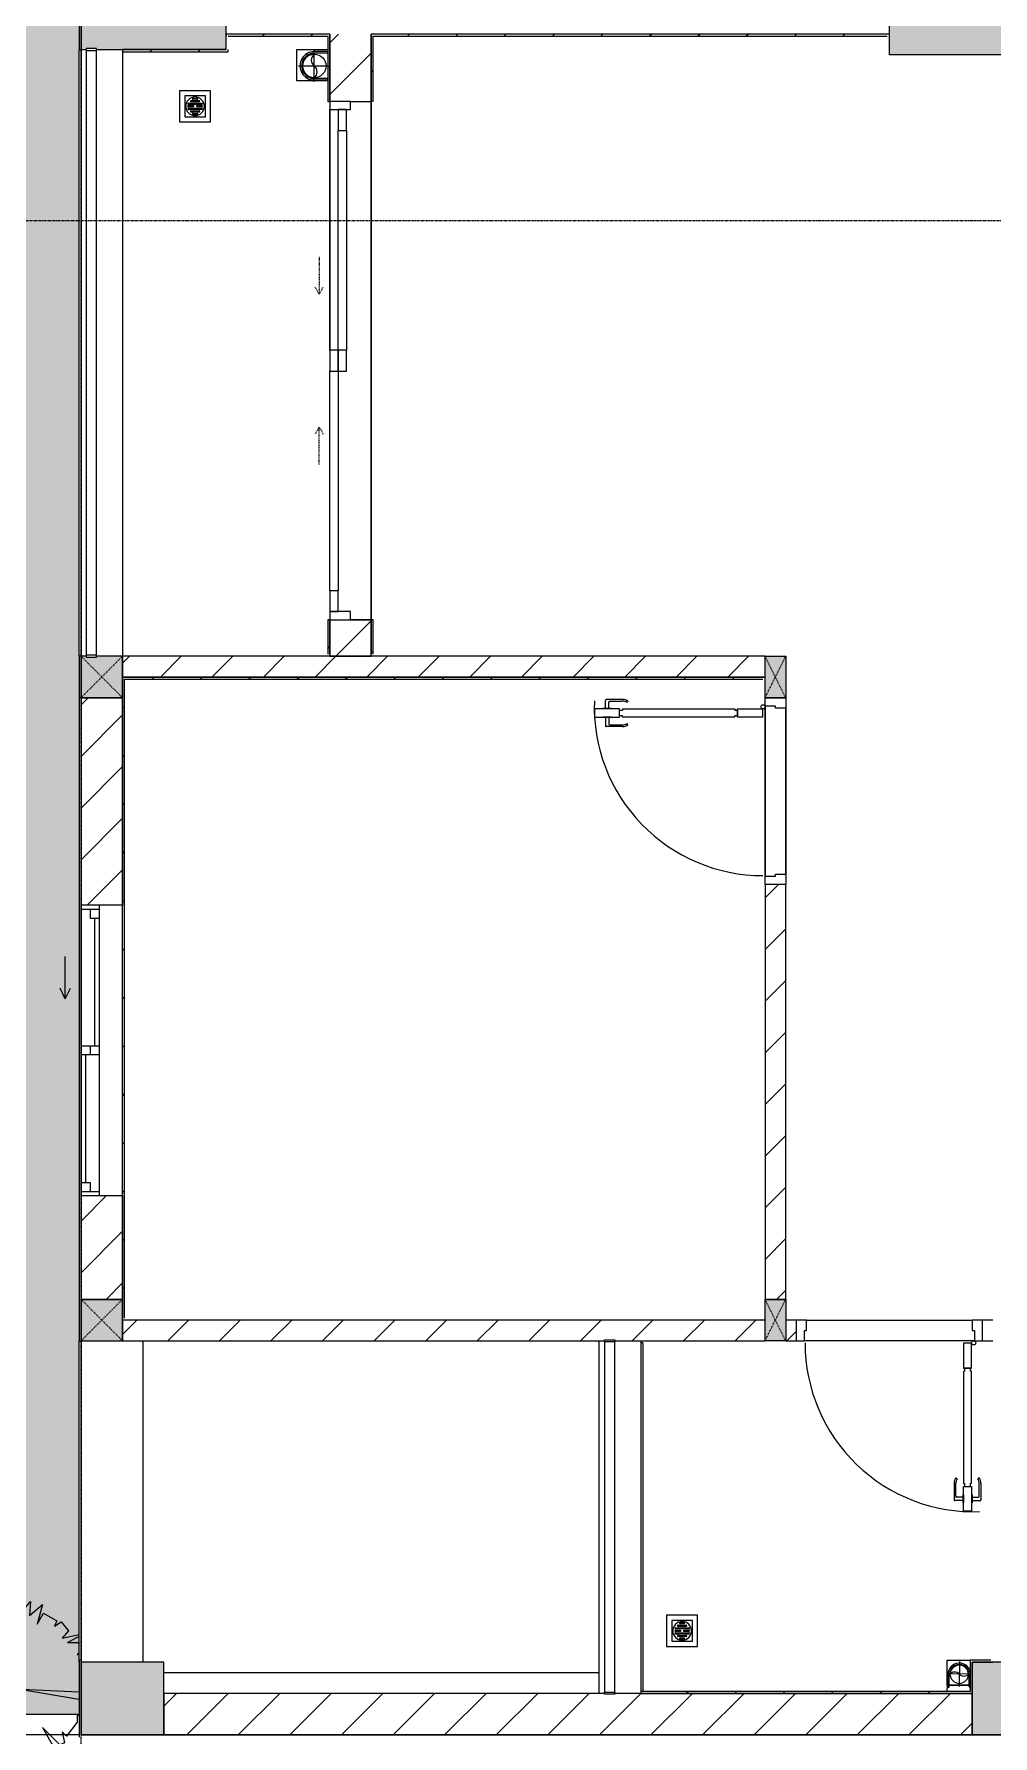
# Model space of a CAD drawing. Header units: millimetres. Extents: x 5359 to 218750, y -16347 to 109893.
# Drawn here: x 33425 to 38053, y 17232 to 25437 of the extents above; entities that cross this region are included whole.
import ezdxf

# ---------------------------------------------------------------- set-up
doc = ezdxf.new("R2010")
doc.units = ezdxf.units.MM
for name, pattern in [('Dash', [6, 3, -3]), ('Grid Line', [22.225, 12.7, -3.175, 3.175, -3.175]), ('IMPORT-CENTER _3_', [10.16, 6.35, -1.27, 1.27, -1.27])]:
    doc.linetypes.add(name, pattern=pattern)
for name, color, linetype, lineweight in [('0-1', 7, 'Continuous', 5), ('A-DETL-GENF-1', 9, 'Continuous', 9), ('A-DOOR', 31, 'Continuous', 9), ('A-DOOR-1', 9, 'Continuous', 9), ('A-DOOR-FRAM', 31, 'Continuous', 9), ('A-DOOR-HDLN', 31, 'Dash', 9), ('A-FLOR-1', 9, 'Continuous', 9), ('A-FLOR-HRAL', 11, 'Continuous', 9), ('A-FLOR-HRAL-1', 9, 'Continuous', 9), ('A-FLOR-PATT', 8, 'Continuous', 9), ('A-GLAZ', 151, 'Continuous', 9), ('A-WALL', 113, 'Continuous', 9), ('A-WALL-1', 53, 'Continuous', 18), ('A-WALL-2', 9, 'Continuous', 9), ('A-WALL-3', 113, 'Continuous', 18), ('A-WALL-PATT-1', 10, 'Continuous', 9), ('A-WALL-PATT-2', 9, 'Continuous', 9), ('A-WALL-PATT-3', 111, 'Continuous', 9), ('G-IMPT', 8, 'Continuous', 9), ('G-IMPT-1', 8, 'IMPORT-CENTER _3_', 9), ('I-WALL-1', 53, 'Continuous', 18), ('I-WALL-2', 9, 'Continuous', 9), ('L-PLNT', 71, 'Continuous', 9), ('M-EQPM', 50, 'Continuous', 9), ('S-BEAM-1', 9, 'Continuous', 9), ('S-COLS', 52, 'Continuous', 9), ('S-COLS-1', 253, 'Continuous', 5), ('S-COLS-2', 53, 'Continuous', 18), ('S-COLS-3', 9, 'Continuous', 9), ('S-COLS-4', 52, 'Continuous', 18), ('S-COLS-5', 52, 'Dash', 9), ('S-COLS-HDLN', 52, 'Dash', 9), ('S-COLS-HDLN-1', 9, 'Dash', 9), ('S-GRID-1', 1, 'Grid Line', 9)]:
    doc.layers.add(name, color=color, linetype=linetype, lineweight=lineweight)
pattern_1 = [(45, (0, 0), (-124.4508, 124.4508), [])]
pattern_2 = [(45, (0, 0), (-116.6726, 116.6726), [])]

# ---------------------------------------------------------------- blocks, each defined once
blk = doc.blocks.new('M_Concrete-Rectangular-Column2 - 400x1300-812637-TKCS_MB ĐỊNH VỊ CỔNG-HÀNG RÀO')
at = {"layer": 'S-COLS-3'}
blk.add_hatch(color=256, dxfattribs=at).paths.add_polyline_path([(-650, 200), (-650, -200), (650, -200), (650, 200), (162, 200)])
at = {"layer": 'S-COLS-2'}
for p, q in [((-650, 200), (650, 200)), ((-650, -200), (-650, 200)), ((650, 200), (650, -200)), ((650, -200), (-650, -200))]:
    blk.add_line(p, q, dxfattribs=at)
blk = doc.blocks.new('NCV_TKTC_KET CAU_rvt-1-TKCS_MB ĐỊNH VỊ CỔNG-HÀNG RÀO')
at = {"layer": 'S-COLS-1'}
for points in [[(34352.6, 25361.9), (34352.6, 25711.9), (33652.6, 25711.9), (33652.6, 25361.9), (33677.6, 25361.9), (33677.6, 25366.9), (33727.6, 25366.9), (33727.6, 25361.9)], [(33652.6, 17236.9), (34052.6, 17236.9), (34052.6, 17586.9), (33652.6, 17586.9)], [(37952.6, 17236.9), (38652.6, 17236.9), (38652.6, 17586.9), (37952.6, 17586.9)]]:
    blk.add_hatch(color=256, dxfattribs=at).paths.add_polyline_path(points)
at = {"layer": 'S-BEAM-1'}
for p, q in [((33952.6, 17586.9), (33952.6, 19136.9)), ((36152.6, 17536.9), (34052.6, 17536.9))]:
    blk.add_line(p, q, dxfattribs=at)
at = {"layer": 'S-COLS-2'}
for p, q in [((33652.6, 25711.9), (33652.6, 25361.9)), ((34352.6, 25361.9), (34352.6, 25711.9)), ((33652.6, 25361.9), (33677.6, 25361.9)), ((33727.6, 25361.9), (34352.6, 25361.9)), ((33652.6, 17586.9), (33652.6, 17236.9)), ((34052.6, 17586.9), (33652.6, 17586.9)), ((34052.6, 17236.9), (34052.6, 17586.9)), ((37952.6, 17586.9), (37952.6, 17236.9)), ((38652.6, 17586.9), (37952.6, 17586.9)), ((33652.6, 17236.9), (34052.6, 17236.9)), ((37952.6, 17236.9), (38652.6, 17236.9))]:
    blk.add_line(p, q, dxfattribs=at)
at = {"layer": 'S-COLS-3', "rotation": 180}
blk.add_blockref('M_Concrete-Rectangular-Column2 - 400x1300-812637-TKCS_MB ĐỊNH VỊ CỔNG-HÀNG RÀO', (38202.6, 25536.9), dxfattribs=at)
blk = doc.blocks.new('DOOR_CW_01 CANH MO-PANEL KINH - DIW_01-900x2200-CỬA GỖ VÂN LAMINATE-553375-TKCS_MB ĐỊNH VỊ CỔNG-HÀNG RÀO')
at = {"layer": 'A-DETL-GENF-1'}
for p, q in [((-397, -182), (-397, -62)), ((-397, -62), (-357, -62)), ((-357, -62), (-357, -182)), ((-357, -182), (-397, -182)), ((-397, -196), (-391, -196)), ((-397, -738), (-397, -196)), ((-391, -196), (-391, -182)), ((-391, -182), (-363, -182)), ((-363, -182), (-363, -196)), ((-357, -196), (-363, -196)), ((-357, -196), (-357, -738)), ((-442, -737), (-442, -816.5)), ((-434, -799.5), (-434, -737)), ((-433.9, -711.2), (-427.3, -715.8)), ((-397, -738), (-391, -738)), ((-391, -752), (-391, -738)), ((-357, -738), (-363, -738)), ((-363, -738), (-363, -752)), ((-320.1, -711.2), (-326.7, -715.8)), ((-320, -799.5), (-320, -737)), ((-312, -737), (-312, -816.5)), ((-399, -820.5), (-438, -820.5)), ((-399, -803.5), (-430, -803.5)), ((-399, -792.2), (-399, -831.8)), ((-397, -792.2), (-399, -792.2)), ((-357, -752), (-397, -752)), ((-397, -752), (-397, -872)), ((-397, -792.2), (-397, -831.8)), ((-363, -752), (-391, -752)), ((-357, -872), (-357, -752)), ((-357, -792.2), (-357, -831.8)), ((-357, -792.2), (-355, -792.2)), ((-355, -792.2), (-355, -831.8)), ((-355, -803.5), (-324, -803.5)), ((-355, -820.5), (-316, -820.5)), ((-399, -831.8), (-397, -831.8)), ((-397, -872), (-357, -872)), ((-355, -831.8), (-357, -831.8))]:
    blk.add_line(p, q, dxfattribs=at)
blk.add_circle((-407, -60), 10, dxfattribs=at)
for centre, radius, start, end in [((-407, -60), 814, 268, 0), ((-397, -737), 45, 145, 180), ((-397, -737), 37, 145, 180), ((-357, -737), 37, 0, 35), ((-357, -737), 45, 360, 35), ((-438, -816.5), 4, 180, 270), ((-430, -799.5), 4, 180, 270), ((-324, -799.5), 4, 270, 0), ((-316, -816.5), 4, 270, 0)]:
    blk.add_arc(centre, radius, start, end, dxfattribs=at)
at = {"layer": 'A-DOOR-1'}
for p, q in [((-450, -50), (-450, 50)), ((-450, 50), (-400, 50)), ((-400, 50), (-400, 0)), ((400, 0), (400, 50)), ((400, 50), (450, 50)), ((450, 50), (450, -50)), ((-410, -50), (-450, -50)), ((-410, 0), (-410, -50)), ((-400, 0), (-410, 0)), ((-407, -50), (-382, -50)), ((410, 0), (400, 0)), ((410, -50), (410, 0)), ((450, -50), (410, -50))]:
    blk.add_line(p, q, dxfattribs=at)
blk = doc.blocks.new('Railing - 50 x 10mm-457210-TKCS_MB ĐỊNH VỊ CỔNG-HÀNG RÀO')
at = {"layer": 'A-FLOR-HRAL-1'}
for p, q in [((25, 5), (-25, 5)), ((-25, 5), (-25, -5)), ((25, -5), (25, 5)), ((-25, -5), (25, -5))]:
    blk.add_line(p, q, dxfattribs=at)
blk = doc.blocks.new('Railing - Railing-851452-TKCS_MB ĐỊNH VỊ CỔNG-HÀNG RÀO')
at = {"layer": 'A-FLOR-HRAL-1'}
for p, q in [((13269.1, 9871.7), (13269.1, 8182.9)), ((13319.1, 8182.9), (13319.1, 9871.7))]:
    blk.add_line(p, q, dxfattribs=at)
at = {"extrusion": (0, 0, -1), "zscale": -1, "rotation": 180}
for p in [(-13294.1, 9876.7), (-13294.1, 8177.9)]:
    blk.add_blockref('Railing - 50 x 10mm-457210-TKCS_MB ĐỊNH VỊ CỔNG-HÀNG RÀO', p, dxfattribs=at)
blk = doc.blocks.new('G1_SOF - BO TRU - 100x200-V26-TKCS_MB ĐỊNH VỊ CỔNG-HÀNG RÀO')
at = {"layer": 'S-COLS-3'}
blk.add_hatch(color=256, dxfattribs=at).paths.add_polyline_path([(-50, -100), (50, -100), (50, 100), (-50, 100)])
at = {"layer": 'S-COLS-2'}
for p, q in [((-50, 100), (50, 100)), ((-50, -100), (-50, 100)), ((50, 100), (50, -100)), ((50, -100), (-50, -100))]:
    blk.add_line(p, q, dxfattribs=at)
at = {"layer": 'S-COLS-HDLN-1'}
for p, q in [((50, -100), (-50, 100)), ((-50, -100), (50, 100))]:
    blk.add_line(p, q, dxfattribs=at)
blk = doc.blocks.new('DOOR_CW_01 CANH MO-PANEL KINH - DIG_01-900x2200-CỬA NHÔM KÍNH-400868-TKCS_MB ĐỊNH VỊ CỔNG-HÀNG RÀO')
at = {"layer": 'A-DETL-GENF-1'}
for p, q in [((-399, 831.8), (-397, 831.8)), ((-399, 792.2), (-399, 831.8)), ((-397, 872), (-357, 872)), ((-397, 752), (-397, 872)), ((-397, 792.2), (-397, 831.8)), ((-357, 872), (-357, 752)), ((-357, 792.2), (-357, 831.8)), ((-355, 831.8), (-357, 831.8)), ((-355, 792.2), (-355, 831.8)), ((-442, 737), (-442, 816.5)), ((-399, 820.5), (-438, 820.5)), ((-434, 799.5), (-434, 737)), ((-399, 803.5), (-430, 803.5)), ((-397, 792.2), (-399, 792.2)), ((-357, 752), (-397, 752)), ((-363, 752), (-391, 752)), ((-391, 752), (-391, 738)), ((-363, 738), (-363, 752)), ((-357, 792.2), (-355, 792.2)), ((-355, 820.5), (-316, 820.5)), ((-355, 803.5), (-324, 803.5)), ((-320, 799.5), (-320, 737)), ((-312, 737), (-312, 816.5)), ((-433.9, 711.2), (-427.3, 715.8)), ((-397, 738), (-391, 738)), ((-397, 738), (-397, 196)), ((-357, 738), (-363, 738)), ((-357, 196), (-357, 738)), ((-320.1, 711.2), (-326.7, 715.8)), ((-397, 196), (-391, 196)), ((-357, 182), (-397, 182)), ((-397, 182), (-397, 62)), ((-391, 196), (-391, 182)), ((-391, 182), (-363, 182)), ((-357, 196), (-363, 196)), ((-363, 182), (-363, 196)), ((-357, 62), (-357, 182)), ((-397, 62), (-357, 62))]:
    blk.add_line(p, q, dxfattribs=at)
blk.add_circle((-407, 60), 10, dxfattribs=at)
for centre, radius, start, end in [((-407, 60), 814, 360, 92), ((-438, 816.5), 4, 90, 180), ((-430, 799.5), 4, 90, 180), ((-324, 799.5), 4, 360, 90), ((-316, 816.5), 4, 0, 90), ((-397, 737), 45, 180, 215), ((-397, 737), 37, 180, 215), ((-357, 737), 37, 325, 0), ((-357, 737), 45, 325, 0)]:
    blk.add_arc(centre, radius, start, end, dxfattribs=at)
at = {"layer": 'A-DOOR-1'}
for p, q in [((-410, 50), (-450, 50)), ((-450, 50), (-450, -50)), ((-410, 0), (-410, 50)), ((-400, 0), (-410, 0)), ((-407, 50), (-382, 50)), ((-400, -50), (-400, 0)), ((410, 0), (400, 0)), ((400, 0), (400, -50)), ((450, 50), (410, 50)), ((410, 50), (410, 0)), ((450, -50), (450, 50)), ((-450, -50), (-400, -50)), ((400, -50), (450, -50))]:
    blk.add_line(p, q, dxfattribs=at)
blk = doc.blocks.new('NCV_TKTC_TANG 1_rvt-1-TKCS_MB ĐỊNH VỊ CỔNG-HÀNG RÀO')
at = {"layer": 'A-WALL-PATT-1'}
h = blk.add_hatch(dxfattribs=at)
h.set_pattern_fill('FP_2', color=256, style=0, pattern_type=2)
h.set_pattern_definition(pattern_1)
h.paths.add_polyline_path([(33852.6, 22336.9), (36952.6, 22336.9), (36952.6, 22436.9), (33852.6, 22436.9)])
h = blk.add_hatch(dxfattribs=at)
h.set_pattern_fill('FP_2', color=256, style=0, pattern_type=2)
h.set_pattern_definition(pattern_1)
h.paths.add_polyline_path([(36952.6, 19337.4), (37052.6, 19337.4), (37052.6, 21336.5), (36952.6, 21336.5), (36952.6, 21130.3)])
h = blk.add_hatch(dxfattribs=at)
h.set_pattern_fill('FP_2', color=256, style=0, pattern_type=2)
h.set_pattern_definition(pattern_1)
h.paths.add_polyline_path([(34409.2, 19136.9), (36177.6, 19136.9), (36177.6, 19142.4), (36227.6, 19142.4), (36227.6, 19136.9), (36952.6, 19136.9), (36952.6, 19236.9), (33852.6, 19236.9), (33852.6, 19136.9)])
h = blk.add_hatch(dxfattribs=at)
h.set_pattern_fill('FP_2', color=256, style=0, pattern_type=2)
h.set_pattern_definition(pattern_1)
h.paths.add_polyline_path([(38052.6, 19136.9), (38052.6, 19236.9), (38002.6, 19236.9), (38002.6, 19136.9), (38040.5, 19136.9)])
h.paths.add_polyline_path([(37102.6, 19136.9), (37102.6, 19236.9), (37052.6, 19236.9), (37052.6, 19136.9)])
at = {"layer": 'A-WALL-PATT-2'}
h = blk.add_hatch(dxfattribs=at)
h.set_pattern_fill('FP_3', color=256, style=0, pattern_type=2)
h.set_pattern_definition(pattern_2)
h.paths.add_polyline_path([(34352.6, 25426.9), (34842.6, 25426.9), (34842.6, 25436.9), (34352.6, 25436.9)])
h = blk.add_hatch(dxfattribs=at)
h.set_pattern_fill('FP_3', color=256, style=0, pattern_type=2)
h.set_pattern_definition(pattern_2)
h.paths.add_polyline_path([(34842.6, 22446.9), (34852.6, 22446.9), (34852.6, 22612.4), (34842.6, 22612.4)])
h.paths.add_polyline_path([(34852.6, 25112.4), (34852.6, 25436.9), (34842.6, 25436.9), (34842.6, 25112.4)])
h = blk.add_hatch(dxfattribs=at)
h.set_pattern_fill('FP_3', color=256, style=0, pattern_type=2)
h.set_pattern_definition(pattern_2)
h.paths.add_polyline_path([(35062.6, 25426.9), (37552.6, 25426.9), (37552.6, 25436.9), (35052.6, 25436.9), (35052.6, 25426.9)])
h = blk.add_hatch(dxfattribs=at)
h.set_pattern_fill('FP_3', color=256, style=0, pattern_type=2)
h.set_pattern_definition(pattern_2)
h.paths.add_polyline_path([(34362.6, 25351.9), (34362.6, 25361.9), (33852.6, 25361.9), (33852.6, 25351.9)])
h = blk.add_hatch(dxfattribs=at)
h.set_pattern_fill('FP_3', color=256, style=0, pattern_type=2)
h.set_pattern_definition(pattern_2)
h.paths.add_polyline_path([(35052.6, 22446.9), (35062.6, 22446.9), (35062.6, 22613.5), (35052.6, 22613.5)])
h.paths.add_polyline_path([(35052.6, 25113.5), (35062.6, 25113.5), (35062.6, 25426.9), (35052.6, 25426.9)])
h = blk.add_hatch(dxfattribs=at)
h.set_pattern_fill('FP_3', color=256, style=0, pattern_type=2)
h.set_pattern_definition(pattern_2)
h.paths.add_polyline_path([(33852.6, 19246.9), (33862.6, 19246.9), (33862.6, 22336.9), (33852.6, 22336.9), (33852.6, 19837.4)])
h = blk.add_hatch(dxfattribs=at)
h.set_pattern_fill('FP_3', color=256, style=0, pattern_type=2)
h.set_pattern_definition(pattern_2)
h.paths.add_polyline_path([(36952.6, 22326.9), (36952.6, 22336.9), (33862.6, 22336.9), (33862.6, 22326.9), (36942.6, 22326.9)])
h = blk.add_hatch(dxfattribs=at)
h.set_pattern_fill('FP_3', color=256, style=0, pattern_type=2)
h.set_pattern_definition(pattern_2)
h.paths.add_polyline_path([(37952.6, 17436.9), (37952.6, 17446.9), (36352.6, 17446.9), (36352.6, 17436.9), (36830.1, 17436.9)])
at = {"layer": 'A-FLOR-1'}
for p, q in [((35052.6, 25112.4), (35052.6, 22613.5)), ((35052.6, 22613.5), (35052.6, 25112.4)), ((34852.6, 25072.4), (34852.6, 23912.4)), ((34952.6, 22613.5), (35052.6, 22613.5)), ((36952.6, 21376.5), (36952.6, 22196.5)), ((36952.6, 22196.5), (36952.6, 21376.5)), ((37052.6, 22186.5), (37052.6, 21386.5)), ((37052.6, 21386.5), (37052.6, 22186.5)), ((37152.6, 19236.9), (37952.6, 19236.9)), ((38042.6, 17587.4), (38052.6, 17587.4))]:
    blk.add_line(p, q, dxfattribs=at)
at = {"layer": 'A-WALL-1'}
for p, q in [((36952.6, 22436.9), (33852.6, 22436.9)), ((33852.6, 22436.9), (33852.6, 22336.9)), ((33852.6, 22336.9), (36952.6, 22336.9)), ((36952.6, 19337.4), (37052.6, 19337.4)), ((36952.6, 19236.9), (33852.6, 19236.9)), ((33852.6, 19236.9), (33852.6, 19136.9)), ((37062.6, 19236.9), (37052.6, 19236.9)), ((38052.6, 19236.9), (38042.6, 19236.9)), ((33852.6, 19136.9), (36177.6, 19136.9)), ((36227.6, 19136.9), (36952.6, 19136.9))]:
    blk.add_line(p, q, dxfattribs=at)
at = {"layer": 'A-WALL-2'}
for p, q in [((36952.6, 21336.5), (36952.6, 19337.4)), ((37052.6, 19337.4), (37052.6, 21336.5)), ((37102.6, 19236.9), (37062.6, 19236.9)), ((37152.6, 19236.9), (37952.6, 19236.9)), ((38042.6, 19236.9), (38002.6, 19236.9)), ((36152.6, 17436.9), (36152.6, 19136.9)), ((36352.6, 19136.9), (36352.6, 17446.9)), ((37052.6, 19136.9), (37102.6, 19136.9)), ((37962.6, 19136.9), (37142.6, 19136.9)), ((38002.6, 19136.9), (38052.6, 19136.9))]:
    blk.add_line(p, q, dxfattribs=at)
at = {"layer": 'I-WALL-1'}
for p, q in [((34842.6, 25436.9), (34352.6, 25436.9)), ((34352.6, 25436.9), (34352.6, 25426.9)), ((34852.6, 25436.9), (34842.6, 25436.9)), ((34852.6, 25112.4), (34852.6, 25436.9)), ((37552.6, 25436.9), (35052.6, 25436.9)), ((35052.6, 25436.9), (35052.6, 25426.9)), ((34352.6, 25361.9), (33852.6, 25361.9)), ((33852.6, 25361.9), (33852.6, 25351.9)), ((34362.6, 25426.9), (34842.6, 25426.9)), ((34362.6, 25351.9), (34362.6, 25361.9)), ((34842.6, 25426.9), (34842.6, 25112.4)), ((35052.6, 25426.9), (35052.6, 25113.5)), ((35062.6, 25426.9), (37542.7, 25426.9)), ((35062.6, 25113.5), (35062.6, 25426.9)), ((33852.6, 25351.9), (34362.6, 25351.9)), ((34842.6, 25112.4), (34852.6, 25112.4)), ((35052.6, 25113.5), (35062.6, 25113.5)), ((34852.6, 22612.4), (34842.6, 22612.4)), ((34842.6, 22612.4), (34842.6, 22446.9)), ((34852.6, 22446.9), (34852.6, 22612.4)), ((35062.6, 22613.5), (35052.6, 22613.5)), ((35052.6, 22613.5), (35052.6, 22446.9)), ((35062.6, 22446.9), (35062.6, 22613.5)), ((33862.6, 22336.9), (33852.6, 22336.9)), ((33852.6, 22336.9), (33852.6, 21237.4)), ((36952.6, 22336.9), (33862.6, 22336.9)), ((33862.6, 19246.9), (33862.6, 22326.9)), ((33862.6, 22326.9), (36942.6, 22326.9)), ((33852.6, 19837.4), (33852.6, 19246.9)), ((38042.6, 17597.4), (37942.6, 17597.4)), ((37942.6, 17597.4), (37942.6, 17587.4)), ((37942.6, 17587.4), (37942.6, 17446.9)), ((37952.6, 17587.4), (38042.6, 17587.4)), ((37952.6, 17446.9), (37952.6, 17587.4)), ((37942.6, 17446.9), (36352.6, 17446.9)), ((36352.6, 17446.9), (36352.6, 17436.9)), ((36352.6, 17436.9), (37952.6, 17436.9)), ((37952.6, 17436.9), (37952.6, 17446.9))]:
    blk.add_line(p, q, dxfattribs=at)
at = {"layer": 'I-WALL-2'}
for q in [(36352.6, 19126.9), (36362.6, 17446.9)]:
    blk.add_line((36362.6, 19126.9), q, dxfattribs=at)
at = {"layer": 'A-DOOR-1'}
for name, p, rotation in [('DOOR_CW_01 CANH MO-PANEL KINH - DIW_01-900x2200-CỬA GỖ VÂN LAMINATE-553375-TKCS_MB ĐỊNH VỊ CỔNG-HÀNG RÀO', (37002.6, 21786.5), 270.0000000000007), ('DOOR_CW_01 CANH MO-PANEL KINH - DIG_01-900x2200-CỬA NHÔM KÍNH-400868-TKCS_MB ĐỊNH VỊ CỔNG-HÀNG RÀO', (37552.6, 19186.9), 180)]:
    blk.add_blockref(name, p, dxfattribs=dict(at, rotation=rotation))
at = {"layer": 'A-FLOR-HRAL-1'}
blk.add_blockref('Railing - Railing-851452-TKCS_MB ĐỊNH VỊ CỔNG-HÀNG RÀO', (22908.5, 9260.7), dxfattribs=at)
at = {"layer": 'S-COLS-3'}
for p in [(37002.6, 22336.9), (37002.6, 19236.9)]:
    blk.add_blockref('G1_SOF - BO TRU - 100x200-V26-TKCS_MB ĐỊNH VỊ CỔNG-HÀNG RÀO', p, dxfattribs=at)
blk = doc.blocks.new('1_FAMILY RVT - W01-WxH 1400x1400xmm-389822-TKCS_MB ĐỊNH VỊ CỔNG-HÀNG RÀO')
at = {"layer": 'A-GLAZ'}
for p, q in [((248.4, 172.39), (299.2, 197.79)), ((248.4, 172.39), (299.2, 146.99)), ((248.4, 172.39), (451.6, 172.39)), ((-700, 96.19), (-700, -103.81)), ((700, 96.19), (-700, 96.19)), ((-700, 96.19), (-636.5, 96.19)), ((-680.95, 96.19), (-680.95, 7.29)), ((-636.5, 96.19), (-22.225, 96.19)), ((-636.5, 96.19), (-636.5, 51.74)), ((-22.225, 7.29), (-22.225, 96.19)), ((-22.225, 96.19), (22.225, 96.19)), ((22.225, 96.19), (680.95, 96.19)), ((22.225, 96.19), (22.225, 7.29)), ((680.95, 96.19), (700, 96.19)), ((680.95, 96.19), (680.95, 7.29)), ((700, -103.81), (700, 96.19)), ((-700, 7.29), (-680.95, 7.29)), ((-636.5, 51.74), (-680.95, 51.74)), ((-680.95, 7.29), (-22.225, 7.29)), ((-636.5, 73.965), (-22.225, 73.965)), ((22.225, 51.74), (-22.225, 51.74)), ((-22.225, 7.29), (22.225, 7.29)), ((22.225, 29.515), (636.5, 29.515)), ((22.225, 7.29), (636.5, 7.29)), ((636.5, 51.74), (636.5, 7.29)), ((680.95, 51.74), (636.5, 51.74)), ((636.5, 7.29), (700, 7.29)), ((-700, -103.81), (700, -103.81))]:
    blk.add_line(p, q, dxfattribs=at)
blk = doc.blocks.new('Railing - 50 x 10mm-1251311-TKCS_MB ĐỊNH VỊ CỔNG-HÀNG RÀO')
at = {"layer": 'A-FLOR-HRAL'}
for p, q in [((25, 5), (-25, 5)), ((-25, 5), (-25, -5)), ((25, -5), (25, 5)), ((-25, -5), (25, -5))]:
    blk.add_line(p, q, dxfattribs=at)
blk = doc.blocks.new('Railing - Railing-1598356-TKCS_MB ĐỊNH VỊ CỔNG-HÀNG RÀO')
at = {"layer": 'A-FLOR-HRAL'}
for p, q in [((33677.6, 25356.9), (33677.6, 22442.4)), ((33727.6, 22442.4), (33727.6, 25356.9))]:
    blk.add_line(p, q, dxfattribs=at)
for p in [(33702.6, 25361.9), (33702.6, 22437.4)]:
    blk.add_blockref('Railing - 50 x 10mm-1251311-TKCS_MB ĐỊNH VỊ CỔNG-HÀNG RÀO', p)
blk = doc.blocks.new('TKTC_XREF_251221_MB TANG 1 - TKTC_XREF_260130_MB TANG 1_dwg_CUM U_DN100-V101-TKCS_MB ĐỊNH VỊ CỔNG-HÀNG RÀO')
at = {"layer": 'G-IMPT'}
blk.add_hatch(color=256, dxfattribs=at).paths.add_polyline_path([(0, -61), (16, -59), (30, -53), (43, -43), (53, -31), (59, -16), (61, 0), (59, 16), (53, 30), (43, 43), (30, 53), (16, 59), (0, 61), (0, 57), (15, 55), (28, 49), (40, 40), (49, 28), (55, 15), (57, 0), (55, -15), (49, -29), (40, -40), (28, -49), (15, -55), (0, -57)])
for p, q in [((-79, 67), (-79, 63)), ((-77, 67), (-77, 63)), ((-75, 67), (-75, 63)), ((-73, 69), (-73, 61)), ((-67, 68), (-72, 68)), ((-67, 62), (-72, 62)), ((-65, 69), (0, 69)), ((-79, -63), (-79, -67)), ((-77, -63), (-77, -67)), ((-75, -63), (-75, -67)), ((-73, -61), (-73, -67)), ((-67, -62), (-72, -62))]:
    blk.add_line(p, q, dxfattribs=at)
at = {"layer": 'G-IMPT', "flags": 128}
for points in [[(-73, 68), (-78, 68), (-78, 62), (-73, 62)], [(-72, 59), (-67, 59), (-67, 71), (-72, 71)], [(-67, 71), (-67, 73), (-65, 73), (-65, 57), (-67, 57), (-67, 59)], [(-65, 61), (0, 61), (0, 57)], [(-73, -62), (-78, -62), (-78, -67)], [(-67, -67), (-67, -59), (-72, -59)], [(-67, -59), (-67, -57), (-65, -57), (-65, -67)], [(-65, -61), (0, -61), (0, -57)]]:
    blk.add_lwpolyline(points, dxfattribs=at)
at = {"layer": 'G-IMPT'}
for centre, radius, start, end in [((-78, 67), 0.96, 90, 180), ((-78, 63), 0.96, 180, 270), ((-71, 69), 1.56, 112.6199, 247.3801), ((-68, 65), 4.8, 143.1301, 216.8699), ((-71, 61), 1.56, 112.6199, 247.3801), ((0, 0), 69, 275.2468, 90), ((0, 0), 61, 270, 90), ((0, 0), 57, 270, 90), ((-78, -63), 0.96, 90, 180), ((-78, -67), 0.96, 180, 270), ((-71, -61), 1.56, 112.6199, 247.3801), ((-68, -65), 4.8, 143.1301, 207.5111)]:
    blk.add_arc(centre, radius, start, end, dxfattribs=at)
blk = doc.blocks.new('TKTC_XREF_251221_MB TANG 1 - TKTC_XREF_260130_MB TANG 1_dwg_$cc-V102-TKCS_MB ĐỊNH VỊ CỔNG-HÀNG RÀO')
at = {"layer": 'G-IMPT'}
blk.add_circle((0, 0), 0.5, dxfattribs=at)
for centre, radius, start, end in [((0, 0), 0.5, 90, 270), ((0.188, 0.25), 0.313, 126.8699, 233.1301), ((-0.188, -0.25), 0.313, 306.8699, 53.1301)]:
    blk.add_arc(centre, radius, start, end, dxfattribs=at)
at = {"layer": 'G-IMPT-1'}
for p, q in [((-0.673, 0), (0.673, 0)), ((0, -0.585), (0, 0.673))]:
    blk.add_line(p, q, dxfattribs=at)
blk = doc.blocks.new('TKTC_XREF_251221_MB TANG 1 - TKTC_XREF_260130_MB TANG 1_dwg_THU NUOC - THU NUOC-444531-TKCS_MB TẦNG 1-4202120-TKCS_MB ĐỊNH VỊ CỔNG-HÀNG RÀO')
at = {"layer": 'M-EQPM'}
for p, q in [((-23.3, 10.8), (40.9, 10.8)), ((40.9, 4.8), (-23.3, 4.8)), ((-11, 23.3), (28.5, 23.3)), ((28.5, 17.3), (-11, 17.3)), ((-1.1, 35.6), (18.5, 35.6)), ((18.5, 29.6), (-1.1, 29.6)), ((-23.3, -13.6), (40.9, -13.6)), ((40.9, -19.6), (-23.3, -19.6)), ((-11, -26.1), (28.5, -26.1)), ((28.5, -32.1), (-11, -32.1)), ((-1.1, -38.5), (18.5, -38.5)), ((18.5, -44.5), (-1.1, -44.5))]:
    blk.add_line(p, q, dxfattribs=at)
at = {"layer": 'M-EQPM', "flags": 128}
for points in [[(83.7, -79.4), (83.7, 70.6), (-66.3, 70.6), (-66.3, -79.4)], [(58.7, -54.4), (58.7, 45.6), (-41.3, 45.6), (-41.3, -54.4)]]:
    blk.add_lwpolyline(points, close=True, dxfattribs=at)
for points in [[(-23.3, -1.2), (0.7, -1.2), (0.7, -7.2), (-23.3, -7.2)], [(40.9, -7.2), (16.7, -7.2), (16.7, -1.2), (40.9, -1.2)]]:
    blk.add_lwpolyline(points, dxfattribs=at)
at = {"layer": 'M-EQPM'}
for centre, radius, start, end in [((8.7, -4.4), 45, 360, 180), ((8.7, -4.4), 45, 360, 180), ((-23.3, 7.8), 3, 90, 270), ((-11, 20.3), 3, 90, 270), ((-1.1, 32.6), 3, 90, 270), ((18.5, 32.6), 3, 270, 90), ((28.5, 20.3), 3, 270, 90), ((40.9, 7.8), 3, 270, 90), ((8.7, -4.4), 45, 180, 360), ((8.7, -4.4), 45, 180, 360), ((-23.3, -4.2), 3, 90, 270), ((-23.3, -16.6), 3, 90, 270), ((-11, -29.1), 3, 90, 270), ((-1.1, -41.5), 3, 90, 270), ((18.5, -41.5), 3, 270, 90), ((28.5, -29.1), 3, 270, 90), ((40.9, -4.2), 3, 270, 90), ((40.9, -16.6), 3, 270, 90)]:
    blk.add_arc(centre, radius, start, end, dxfattribs=at)
blk = doc.blocks.new('TKTC_XREF_251221_MB TANG 1 - TKTC_XREF_260130_MB TANG 1_dwg_CUM U_DN100-V184-TKCS_MB ĐỊNH VỊ CỔNG-HÀNG RÀO')
at = {"layer": 'G-IMPT'}
blk.add_hatch(color=256, dxfattribs=at).paths.add_polyline_path([(0, 61), (0, 57), (14.8, 55.1), (28.5, 49.4), (40.3, 40.3), (49.4, 28.5), (55.1, 14.8), (57, 0), (55.1, -14.8), (49.4, -28.5), (40.3, -40.3), (28.5, -49.4), (14.8, -55.1), (0, -57), (0, -61), (15.8, -58.9), (30.5, -52.8), (43.1, -43.1), (52.8, -30.5), (58.9, -15.8), (61, 0), (58.9, 15.8), (52.8, 30.5), (43.1, 43.1), (30.5, 52.8), (15.8, 58.9)])
for p, q in [((-65, 72.7), (-65, 57.3)), ((-65, 69), (0, 69)), ((-65, -57.3), (-65, -72.7)), ((-65, -69), (0, -69))]:
    blk.add_line(p, q, dxfattribs=at)
at = {"layer": 'G-IMPT', "flags": 128}
for points in [[(-65, 61), (0, 61), (0, 57)], [(-65, -61), (0, -61), (0, -57)]]:
    blk.add_lwpolyline(points, dxfattribs=at)
at = {"layer": 'G-IMPT'}
for radius in [69, 61, 57]:
    blk.add_arc((0, 0), radius, 270, 90, dxfattribs=at)
blk = doc.blocks.new('TKTC_XREF_251221_MB TANG 1 - TKTC_XREF_260130_MB TANG 1_dwg_$cc-V185-TKCS_MB ĐỊNH VỊ CỔNG-HÀNG RÀO')
at = {"layer": 'G-IMPT'}
blk.add_circle((0, 0), 0.5, dxfattribs=at)
for centre, radius, start, end in [((0, 0), 0.5, 90, 270), ((0.188, 0.25), 0.313, 126.8699, 233.1301), ((-0.188, -0.25), 0.313, 306.8699, 53.1301)]:
    blk.add_arc(centre, radius, start, end, dxfattribs=at)
at = {"layer": 'G-IMPT-1'}
for p, q in [((-0.673, 0), (0.571, 0)), ((0, -0.673), (0, 0.673))]:
    blk.add_line(p, q, dxfattribs=at)
blk = doc.blocks.new('TKTC_XREF_251221_MB TANG 1 - TKTC_XREF_260130_MB TANG 1_dwg-4202109-TKCS_MB ĐỊNH VỊ CỔNG-HÀNG RÀO')
at = {"layer": 'G-IMPT'}
for p, q in [((-169499.1, -382209.7), (-169499.1, -383759.7)), ((-165209.1, -383869.4), (-165319.6, -383869.4))]:
    blk.add_line(p, q, dxfattribs=at)
at = {"layer": 'G-IMPT', "flags": 128}
blk.add_lwpolyline([(-168309.2, -376135.3), (-168458.8, -376135.3), (-168458.8, -375984.9), (-168309.2, -375984.9)], close=True, dxfattribs=at)
for points in [[(-165319.6, -383869.4), (-165319.6, -383749.8), (-165209.1, -383749.8)], [(-165319.5, -383899.7), (-165319.3, -383869.4), (-165209.1, -383869.2)]]:
    blk.add_lwpolyline(points, dxfattribs=at)
for name, p, xscale, yscale, zscale, rotation in [('TKTC_XREF_251221_MB TANG 1 - TKTC_XREF_260130_MB TANG 1_dwg_$cc-V185-TKCS_MB ĐỊNH VỊ CỔNG-HÀNG RÀO', (-168374.1, -376063.7), 113.7150000000073, 113.7150000000073, 113.7150000000073, 359.9990086636432), ('TKTC_XREF_251221_MB TANG 1 - TKTC_XREF_260130_MB TANG 1_dwg_CUM U_DN100-V184-TKCS_MB ĐỊNH VỊ CỔNG-HÀNG RÀO', (-168374.1, -376062.9), 0.9975000000000006, 0.9975000000000006, 0.9975000000000006, 180.000991338195), ('TKTC_XREF_251221_MB TANG 1 - TKTC_XREF_260130_MB TANG 1_dwg_CUM U_DN100-V101-TKCS_MB ĐỊNH VỊ CỔNG-HÀNG RÀO', (-165261.7, -383818.2), 0.7894736842105242, 0.7894736842105242, 0.7894736842105242, 89.62597321846792)]:
    blk.add_blockref(name, p, dxfattribs=dict(xscale=xscale, yscale=yscale, zscale=zscale, rotation=rotation))
for p in [(-168957.9, -376253.7), (-166607.8, -383603.7)]:
    blk.add_blockref('TKTC_XREF_251221_MB TANG 1 - TKTC_XREF_260130_MB TANG 1_dwg_THU NUOC - THU NUOC-444531-TKCS_MB TẦNG 1-4202120-TKCS_MB ĐỊNH VỊ CỔNG-HÀNG RÀO', p)
at = {"extrusion": (0, 0, -1), "xscale": 90.00000000005089, "yscale": 90.00000000005089, "zscale": -90.00000000005089, "rotation": 270.3740267799379}
blk.add_blockref('TKTC_XREF_251221_MB TANG 1 - TKTC_XREF_260130_MB TANG 1_dwg_$cc-V102-TKCS_MB ĐỊNH VỊ CỔNG-HÀNG RÀO', (165261.7, -383816.2), dxfattribs=at)
blk = doc.blocks.new('TKTC_XREF_251221_MB TANG 1 - TKTC_XREF_251221_MB TANG 1-2038492-TKCS_MB ĐỊNH VỊ CỔNG-HÀNG RÀO')
blk.add_blockref('TKTC_XREF_251221_MB TANG 1 - TKTC_XREF_260130_MB TANG 1_dwg-4202109-TKCS_MB ĐỊNH VỊ CỔNG-HÀNG RÀO', (169499.1, 384109.7))
blk = doc.blocks.new('CAY MAI VAN PHUC - CAY DUC SOC_dwg-V288-TKCS_MB ĐỊNH VỊ CỔNG-HÀNG RÀO')
at = {"layer": 'G-IMPT', "flags": 128}
for points in [[(33, 479), (13, 293), (6, 772), (-14, 347), (-60, 479), (-67, 420), (-133, 499), (-127, 413), (-207, 479), (-173, 360), (-213, 426), (-293, 380), (-280, 347), (-320, 373), (-366, 320), (-326, 274), (-430, 297)], [(-429, -201), (-419, -198), (-419, -238), (-353, -324), (-326, -298), (-340, -364), (-313, -378), (-207, -271), (-366, -550), (-260, -418), (-213, -444), (-167, -418), (-167, -457), (-100, -471), (-20, -481), (0, -391), (0, -590), (26, -484), (86, -477), (86, -444), (113, -464), (212, -444), (192, -404), (226, -418), (279, -384), (199, -192), (305, -371), (339, -338), (312, -291), (365, -324), (405, -265), (498, -311), (425, -245), (452, -205), (405, -172), (472, -192), (465, -172), (485, -99), (492, -25), (272, -25), (678, -19), (492, -6), (478, 54), (392, 54), (478, 74), (458, 174), (438, 240), (365, 207), (538, 340), (412, 267), (359, 333), (319, 307), (325, 367), (266, 406), (292, 519), (239, 433), (159, 466), (159, 519), (113, 393), (119, 479), (79, 479), (73, 426), (53, 486), (33, 479)], [(-430, 284), (-360, 247), (-426, 247), (-430, 240)], [(-430, 187), (-419, 174), (-430, 172)], [(-429, -56), (-80, -39), (-429, -98)]]:
    blk.add_lwpolyline(points, dxfattribs=at)
at = {"layer": 'G-IMPT'}
blk.add_circle((0, 0), 38.6, dxfattribs=at)
blk = doc.blocks.new('CAY MAI VAN PHUC - CAY BONG TRANG-V289-TKCS_MB ĐỊNH VỊ CỔNG-HÀNG RÀO')
at = {"extrusion": (0, 0, -1), "xscale": 0.7894736842105263, "yscale": 0.7894736842105263, "zscale": -0.7894736842105263, "rotation": 180}
blk.add_blockref('CAY MAI VAN PHUC - CAY DUC SOC_dwg-V288-TKCS_MB ĐỊNH VỊ CỔNG-HÀNG RÀO', (0, 0), dxfattribs=at)
blk = doc.blocks.new('G1_SOF - BO TRU - 200x200-3050151-TKCS_MB ĐỊNH VỊ CỔNG-HÀNG RÀO')
at = {"layer": 'S-COLS-HDLN'}
for p, q in [((-100, 100), (100, -100)), ((100, 100), (-100, -100))]:
    blk.add_line(p, q, dxfattribs=at)
blk = doc.blocks.new('DEG_02-DEG_03 - DEG_02-2500x2400mm-CỬA ĐI 02 CÁNH TRƯỢT-625766-TKCS_MB ĐỊNH VỊ CỔNG-HÀNG RÀO')
at = {"layer": 'A-DOOR'}
for p, q in [((-1110, 100), (-1210, 100)), ((-1210, 100), (-1210, 60)), ((-1110, 60), (-1110, 100)), ((-1110, 100), (-50, 100)), ((50, 100), (-50, 100)), ((-50, 100), (-50, 60)), ((50, 60), (50, 100)), ((-1210, 60), (-1110, 60)), ((-50, 60), (-1110, 60)), ((50, 60), (-50, 60)), ((-50, 60), (-50, 20)), ((-50, 60), (50, 60)), ((-50, 20), (50, 20)), ((50, 20), (50, 60)), ((50, 60), (1110, 60)), ((1110, 20), (50, 20)), ((1210, 60), (1110, 60)), ((1110, 60), (1110, 20)), ((1110, 20), (1210, 20)), ((1210, 20), (1210, 60))]:
    blk.add_line(p, q, dxfattribs=at)
at = {"layer": 'A-DOOR-FRAM'}
for p, q in [((-1210, 100), (-1250, 100)), ((-1250, 100), (-1250, 0)), ((-1210, 0), (-1210, 100)), ((1250, 100), (1210, 100)), ((1210, 100), (1210, 0)), ((1250, 0), (1250, 100)), ((-1250, 0), (-1210, 0)), ((1210, 0), (1250, 0))]:
    blk.add_line(p, q, dxfattribs=at)
at = {"layer": 'A-DOOR-HDLN'}
for p, q in [((-320.4, 151.1), (-355, 171.1)), ((320.4, 151.1), (355, 171.1)), ((-500.4, 151.1), (-320.4, 151.1)), ((-320.4, 151.1), (-355, 131.1)), ((320.4, 151.1), (355, 131.1)), ((500.4, 151.1), (320.4, 151.1))]:
    blk.add_line(p, q, dxfattribs=at)

msp = doc.modelspace()

# ---------------------------------------------------------------- hatches: boundary and pattern name
at = {"layer": 'A-FLOR-PATT'}
h = msp.add_hatch(dxfattribs=at)
h.set_pattern_fill('FP_14', color=256, style=0, pattern_type=2)
h.set_pattern_definition([(0, (167.64, 11.2), (558.8, 558.8), [83.82, -16.764, 22.352, -16.764, -419.1]), (0, (167.64, 11.2), (558.8, 558.8), [-139.7, 83.82, -335.28]), (0, (139.7, 27.94), (558.8, 558.8), [55.88, -41.91, 83.82, -41.91, -335.28]), (0, (139.7, 27.94), (558.8, 558.8), [-223.52, 55.88, -279.4]), (0, (335.3, 251.46), (558.8, 558.8), [69.85, -27.94, 69.85, -391.16]), (0, (55.9, 363.2), (558.8, 558.8), [27.94, -55.88, 27.94, -447.04]), (90, (111.76, 363.2), (-558.8, 558.8), [50.292, -508.508]), (90, (279.4, 27.94), (-558.8, 558.8), [55.88, -502.92]), (90, (419.1, 251.46), (-558.8, 558.8), [55.88, -502.92]), (45, (352.04, 22.35), (0, 558.7996), [55.88, -734.383]), (135, (206.76, 22.35), (-558.7996, 0), [55.88, -734.383]), (63.435, (335.28, 25.15), (-0.0005, 558.8001), [55.88, -1193.635]), (75.964, (307.34, 27.94), (-0.00237, 558.80038), [55.88, -2248.111]), (75.964, (447.04, 251.46), (-0.00237, 558.80038), [44.704, -2259.287]), (75.964, (122.94, 363.22), (-0.00237, 558.80038), [39.116, -2264.875]), (104.036, (251.46, 27.94), (0.00237, 558.80038), [55.88, -2248.111]), (104.036, (391.16, 251.46), (0.00237, 558.80038), [44.704, -2259.287]), (104.036, (100.58, 363.22), (0.00237, 558.80038), [39.116, -2264.875]), (116.565, (223.52, 25.15), (0.0005, 558.8001), [55.88, -1193.634])])
h.paths.add_polyline_path([(33642.6, 17336.9), (33642.6, 33737.4), (31203.5, 33737.4), (31203.5, 18236.9), (31211.1, 18125), (31226.1, 18036.7), (31254, 17939.7), (31292.6, 17846.4), (31341.4, 17758.1), (31399.9, 17675.8), (31480, 17589), (31547.2, 17529.8), (31624.7, 17474.9), (31713, 17426.1), (31806.2, 17387.4), (31903.2, 17359.5), (32002.7, 17342.6), (32103.5, 17336.9), (33198.8, 17336.9)])
h.paths.add_polyline_path([(31203.5, 37137.4), (33642.6, 37137.4), (33642.6, 78246.9), (35752.6, 78246.9), (35752.6, 79046.9), (38162.6, 79046.9), (38162.6, 79036.9), (38152.6, 79036.9), (38152.6, 78246.9), (42252.6, 78246.9), (42252.6, 78646.9), (42552.6, 78646.9), (42552.6, 79236.9), (36103.5, 79236.9), (35855.3, 79230.6), (35607.8, 79211.8), (35361.5, 79180.4), (35117.1, 79136.6), (34875.3, 79080.5), (34636.6, 79012.2), (34401.7, 78931.9), (34171.2, 78839.8), (33945.6, 78736.2), (33725.5, 78621.2), (33510, 78494.3), (33269, 78332.8), (33092.2, 78202), (32897.2, 78041.7), (32711.6, 77872.5), (32535.6, 77694.7), (32369.5, 77508.9), (32213.4, 77315.4), (32067.7, 77114.8), (31932.5, 76907.4), (31806.3, 76690.2), (31693.9, 76472.3), (31583.6, 76226.6), (31502.6, 76021.4), (31423.8, 75788.4), (31356.8, 75551.8), (31301.8, 75312.4), (31258.9, 75070.6), (31228.2, 74827), (31209.7, 74582.3), (31203.5, 74336.9), (31205.6, 62059.7), (31211.4, 62000.9), (31234, 61917.3), (31258, 61859.3), (31299, 61792.4), (31349.9, 61732.8), (31409.6, 61681.8), (31476.5, 61640.8), (31549, 61610.8), (31625.3, 61592.5), (31703.5, 61586.3), (32403.5, 61586.3), (32403.5, 40886.3), (31703.5, 40886.3), (31618.1, 40878.5), (31534.5, 40855.8), (31476.5, 40831.8), (31409.6, 40790.8), (31349.9, 40739.9), (31299, 40680.2), (31258, 40613.3), (31228, 40540.8), (31209.7, 40464.6), (31203.5, 40362.1), (31203.5, 38882.8)])
h.paths.add_polyline_path([(62552.6, 78236.9), (62432.4, 78384.4), (62310.9, 78513.5), (62180.6, 78633.7), (62021.7, 78758.5), (61896, 78845), (61742.9, 78935.1), (61583.3, 79014.3), (61418.9, 79081.8), (61250.4, 79137.3), (61078.8, 79180.8), (60904.8, 79211.9), (60728.8, 79230.6), (60552.6, 79236.9), (46052.6, 79236.9), (46052.6, 78648.6), (46352.6, 78648.6), (46352.6, 78638.6), (46352.6, 78636.9), (46352.6, 78246.9), (54962.6, 78246.9), (54962.6, 78236.9), (62545, 78236.9)])
at = {"layer": 'A-WALL-PATT-3'}
h = msp.add_hatch(dxfattribs=at)
h.set_pattern_fill('FP_1', color=256, style=0, pattern_type=2)
h.set_pattern_definition(pattern_1)
h.paths.add_polyline_path([(35052.6, 22436.9), (35052.6, 22612.4), (34852.6, 22612.4), (34852.6, 22436.9), (34952.6, 22436.9)])
h.paths.add_polyline_path([(34952.6, 25112.4), (35052.6, 25112.4), (35052.6, 25436.9), (34852.6, 25436.9), (34852.6, 25112.4)])
h = msp.add_hatch(dxfattribs=at)
h.set_pattern_fill('FP_1', color=256, style=0, pattern_type=2)
h.set_pattern_definition(pattern_1)
h.paths.add_polyline_path([(33852.6, 19336.9), (33852.6, 19837.4), (33652.6, 19837.4), (33652.6, 19336.9)])
h.paths.add_polyline_path([(33852.6, 21237.4), (33852.6, 22237.4), (33652.6, 22237.4), (33652.6, 21237.4)])
h = msp.add_hatch(dxfattribs=at)
h.set_pattern_fill('FP_1', color=256, style=0, pattern_type=2)
h.set_pattern_definition(pattern_1)
h.paths.add_polyline_path([(34052.6, 17236.9), (37952.6, 17236.9), (37952.6, 17436.9), (36227.6, 17436.9), (36227.6, 17433.6), (36177.6, 17433.6), (36177.6, 17436.9), (34052.6, 17436.9)])
at = {"layer": 'S-COLS-1'}
for points in [[(33727.6, 22237.4), (33852.6, 22237.4), (33852.6, 22437.4), (33727.6, 22437.4), (33727.6, 22432.4), (33677.6, 22432.4), (33677.6, 22437.4), (33652.6, 22437.4), (33652.6, 22237.4), (33677.6, 22237.4)], [(33652.6, 19136.9), (33852.6, 19136.9), (33852.6, 19336.9), (33652.6, 19336.9), (33652.6, 19157.8)]]:
    msp.add_hatch(color=256, dxfattribs=at).paths.add_polyline_path(points)

# ---------------------------------------------------------------- linework, layer by layer
at = {"layer": 'A-WALL'}
for p, q in [((33642.6, 22436.9), (33642.6, 25361.9)), ((33652.6, 25361.9), (33652.6, 22437.4)), ((33852.6, 25351.9), (33852.6, 22437.4)), ((35052.6, 25112.4), (35052.6, 22613.5)), ((34852.6, 23912.4), (34852.6, 25072.4)), ((33852.6, 22237.4), (33652.6, 22237.4)), ((33652.6, 22237.4), (33652.6, 21237.4)), ((33652.6, 19837.4), (33652.6, 19336.9)), ((33652.6, 19336.9), (33852.6, 19336.9)), ((33642.6, 17586.9), (33642.6, 19136.9)), ((33652.6, 19136.9), (33652.6, 17586.9)), ((32103.5, 17336.9), (33642.6, 17336.9)), ((33642.6, 17236.9), (32103.5, 17236.9))]:
    msp.add_line(p, q, dxfattribs=at)
at = {"layer": 'A-WALL-3'}
for p, q in [((33642.6, 25711.9), (33642.6, 25361.9)), ((33652.6, 25361.9), (33652.6, 25711.9)), ((34852.6, 25436.9), (34852.6, 25112.4)), ((35052.6, 25112.4), (35052.6, 25436.9)), ((33642.6, 25361.9), (33652.6, 25361.9)), ((34952.6, 25112.4), (35052.6, 25112.4)), ((34852.6, 22612.4), (34852.6, 22436.9)), ((35052.6, 22612.4), (34952.6, 22612.4)), ((35052.6, 22436.9), (35052.6, 22612.4)), ((33642.6, 22436.9), (33642.6, 19136.9)), ((33652.6, 22436.9), (33642.6, 22436.9)), ((33652.6, 22237.4), (33652.6, 22436.9)), ((34852.6, 22436.9), (35052.6, 22436.9)), ((33652.6, 22237.4), (33642.6, 22237.4)), ((33852.6, 21237.4), (33852.6, 22237.4)), ((33852.6, 19336.9), (33852.6, 19837.4)), ((33652.6, 19136.9), (33652.6, 19336.9)), ((33642.6, 19136.9), (33652.6, 19136.9)), ((33652.6, 17596.9), (33642.6, 17596.9)), ((33642.6, 17596.9), (33642.6, 17226.9)), ((33652.6, 17236.9), (33652.6, 17586.9)), ((36177.6, 17436.9), (34052.6, 17436.9)), ((34052.6, 17436.9), (34052.6, 17236.9)), ((37952.6, 17436.9), (36227.6, 17436.9)), ((37952.6, 17236.9), (37952.6, 17436.9)), ((42402.6, 17236.9), (33652.6, 17236.9)), ((34052.6, 17236.9), (37952.6, 17236.9))]:
    msp.add_line(p, q, dxfattribs=at)
at = {"layer": 'S-COLS'}
for p, q in [((33652.6, 22237.4), (33852.6, 22237.4)), ((33852.6, 19336.9), (33652.6, 19336.9))]:
    msp.add_line(p, q, dxfattribs=at)
at = {"layer": 'S-COLS-4'}
for p, q in [((33677.6, 22437.4), (33652.6, 22437.4)), ((33652.6, 22437.4), (33652.6, 22237.4)), ((33852.6, 22437.4), (33727.6, 22437.4)), ((33852.6, 22237.4), (33852.6, 22437.4)), ((33652.6, 19336.9), (33652.6, 19136.9)), ((33852.6, 19136.9), (33852.6, 19336.9)), ((33652.6, 19136.9), (33852.6, 19136.9))]:
    msp.add_line(p, q, dxfattribs=at)
at = {"layer": 'S-GRID-1'}
for p, q in [((33652.6, 13102.5), (33652.6, 80482.7)), ((135474.6, 24536.9), (24837.1, 24536.9)), ((135474.6, 17236.9), (24837.1, 17236.9))]:
    msp.add_line(p, q, dxfattribs=at)

# ---------------------------------------------------------------- block references
at = {"layer": '0-1'}
for name in ['NCV_TKTC_KET CAU_rvt-1-TKCS_MB ĐỊNH VỊ CỔNG-HÀNG RÀO', 'NCV_TKTC_TANG 1_rvt-1-TKCS_MB ĐỊNH VỊ CỔNG-HÀNG RÀO']:
    msp.add_blockref(name, (0, 0), dxfattribs=at)
at = {"layer": 'A-DOOR', "rotation": 89.99999999999993}
msp.add_blockref('DEG_02-DEG_03 - DEG_02-2500x2400mm-CỬA ĐI 02 CÁNH TRƯỢT-625766-TKCS_MB ĐỊNH VỊ CỔNG-HÀNG RÀO', (34952.6, 23862.4), dxfattribs=at)
at = {"layer": 'A-FLOR-HRAL'}
msp.add_blockref('Railing - Railing-1598356-TKCS_MB ĐỊNH VỊ CỔNG-HÀNG RÀO', (0, 0), dxfattribs=at)
at = {"layer": 'A-GLAZ', "rotation": 89.99999999999993}
msp.add_blockref('1_FAMILY RVT - W01-WxH 1400x1400xmm-389822-TKCS_MB ĐỊNH VỊ CỔNG-HÀNG RÀO', (33748.8, 20537.4), dxfattribs=at)
at = {"layer": 'L-PLNT', "rotation": 180}
msp.add_blockref('CAY MAI VAN PHUC - CAY BONG TRANG-V289-TKCS_MB ĐỊNH VỊ CỔNG-HÀNG RÀO', (33303.5, 17486.9), dxfattribs=at)
at = {"layer": 'M-EQPM'}
msp.add_blockref('TKTC_XREF_251221_MB TANG 1 - TKTC_XREF_251221_MB TANG 1-2038492-TKCS_MB ĐỊNH VỊ CỔNG-HÀNG RÀO', (33652.6, 17236.9), dxfattribs=at)
at = {"layer": 'S-COLS-5'}
for p in [(33752.6, 22337.4), (33752.6, 19236.9)]:
    msp.add_blockref('G1_SOF - BO TRU - 200x200-3050151-TKCS_MB ĐỊNH VỊ CỔNG-HÀNG RÀO', p, dxfattribs=at)

doc.saveas('drawing.dxf')
